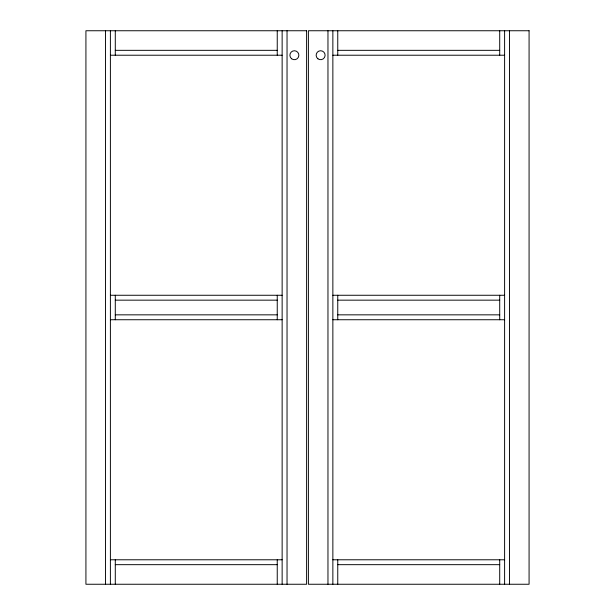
<?xml version="1.0" encoding="UTF-8"?>
<svg xmlns="http://www.w3.org/2000/svg" width="615" height="615" viewBox="0 0 615 615"><rect width="100%" height="100%" fill="white"/><g stroke="black" fill="none" stroke-linecap="round" stroke-linejoin="round"><path stroke-width="0.92" d="M115.289 50.33L277.242 50.33M337.758 50.33L499.711 50.33M110.392 55.219L282.139 55.219M332.861 55.219L504.608 55.219M110.392 295.262L282.139 295.262M332.861 295.262L504.608 295.262M115.289 300.158L277.242 300.158M337.758 300.158L499.711 300.158M115.289 314.842L277.242 314.842M337.758 314.842L499.711 314.842M110.392 319.739L282.139 319.739M332.861 319.739L504.608 319.739M110.392 559.781L282.139 559.781M332.861 559.781L504.608 559.781M115.289 564.67L277.242 564.67M337.758 564.67L499.711 564.67M509.504 30.75L509.504 584.25M504.608 30.75L504.608 584.25M499.711 30.75L499.711 55.219M499.711 295.262L499.711 319.739M499.711 559.781L499.711 584.25M337.758 30.75L337.758 55.219M337.758 295.262L337.758 319.739M337.758 559.781L337.758 584.25M332.861 30.75L332.861 584.25M327.964 30.75L327.964 584.25M287.036 30.75L287.036 584.25M282.139 30.75L282.139 584.25M277.242 30.75L277.242 55.219M277.242 295.262L277.242 319.739M277.242 559.781L277.242 584.25M115.289 30.75L115.289 55.219M115.289 295.262L115.289 319.739M115.289 559.781L115.289 584.25M110.392 30.75L110.392 584.25M105.496 30.75L105.496 584.25M306.608 30.75L85.923 30.75L85.923 584.25L306.608 584.25L306.608 30.75M529.077 30.75L308.392 30.75L308.392 584.25L529.077 584.25L529.077 30.75M291.61 58.756A4.482 4.482 0 0 0 298.813 55.85A4.482 4.482 0 0 0 292.702 51.068A4.482 4.482 0 0 0 291.61 58.756M317.932 58.802A4.482 4.482 0 0 0 325.074 55.765A4.482 4.482 0 0 0 318.87 51.099A4.482 4.482 0 0 0 317.932 58.802"/></g></svg>
